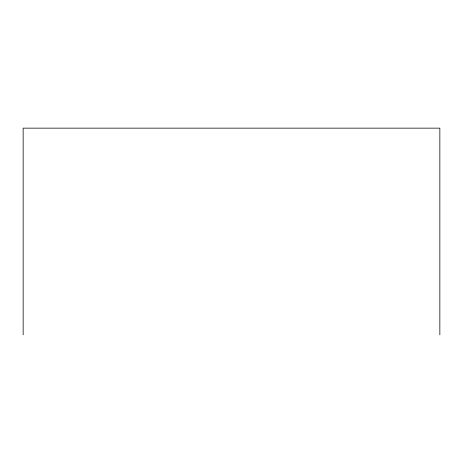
<?xml version="1.0" encoding="UTF-8"?>
<svg xmlns="http://www.w3.org/2000/svg" width="463" height="463" viewBox="0 0 463 463"><rect width="100%" height="100%" fill="white"/><g stroke="black" fill="none" stroke-linecap="round" stroke-linejoin="round"><path stroke-width="0.69" d="M439.85 334.853L439.85 128.147L23.15 128.147L23.15 334.853"/></g></svg>
